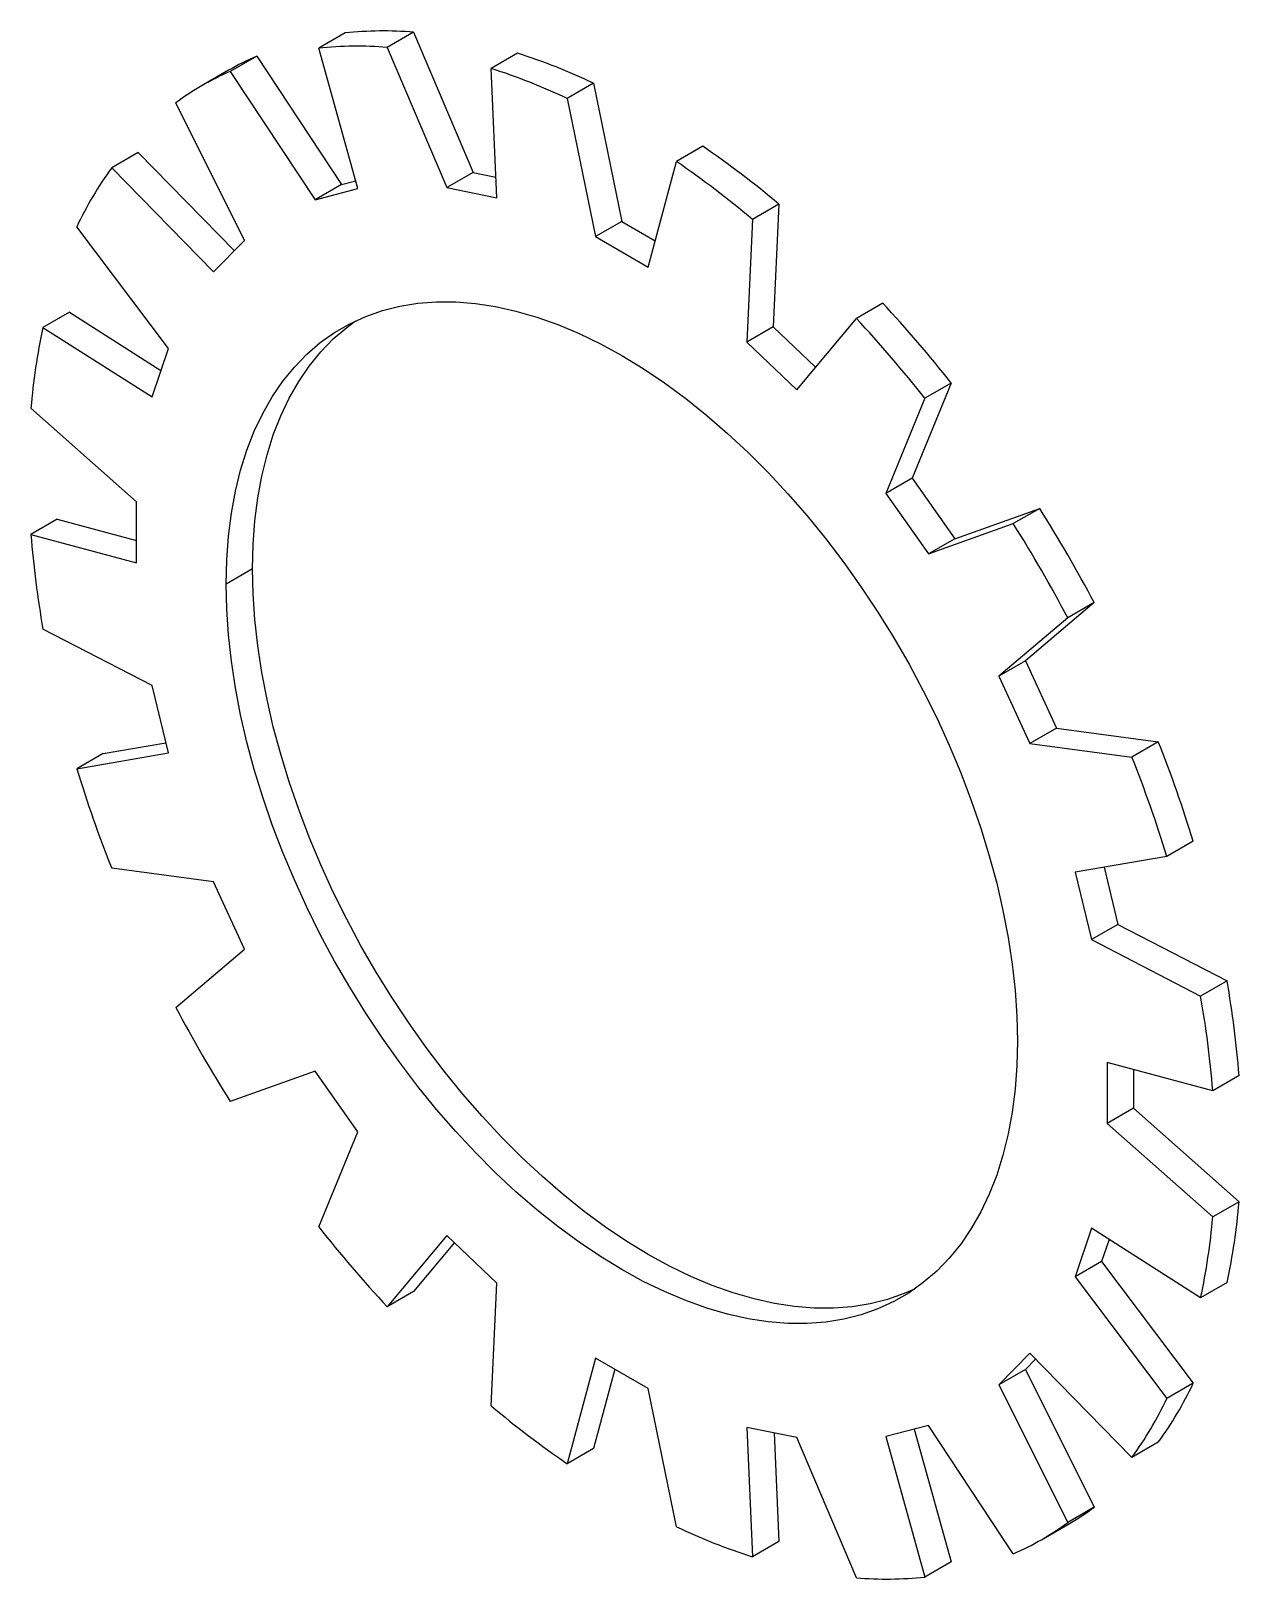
# Paper-space layout '_Isometric' of a CAD drawing. Header units: millimetres. Extents: x -33.1 to 31.7, y -41.9 to 41.1.
import ezdxf

# ---------------------------------------------------------------- set-up
doc = ezdxf.new("R2010")
doc.units = ezdxf.units.MM

psp = doc.layouts.new('_Isometric')

# ---------------------------------------------------------------- linework, layer by layer
at = {"color": 7, "linetype": 'Continuous', "lineweight": 25}
for p, q in [((-16.253, 40.972), (-17.668, 40.156)), ((-12.578, 41.013), (-13.992, 40.196)), ((-12.578, 41.013), (-9.388, 33.5)), ((-15.569, 32.631), (-17.668, 40.156)), ((-13.992, 40.196), (-10.802, 32.683)), ((-7.005, 39.887), (-8.419, 39.07)), ((-20.994, 39.731), (-22.408, 38.915)), ((-20.994, 39.731), (-16.443, 32.848)), ((-8.112, 32.14), (-8.419, 39.07)), ((-22.498, 38.972), (-23.912, 38.156)), ((-22.408, 38.915), (-17.857, 32.032)), ((-2.93, 38.28), (-4.344, 37.463)), ((-2.93, 38.28), (-1.414, 30.872)), ((-4.344, 37.463), (-2.828, 30.056)), ((-21.64, 29.847), (-25.325, 37.231)), ((2.93, 34.897), (1.516, 34.08)), ((-27.356, 34.561), (-28.77, 33.744)), ((-27.356, 34.561), (-22.191, 29.29)), ((0, 28.423), (1.516, 34.08)), ((-28.77, 33.744), (-23.302, 28.165)), ((-9.388, 33.5), (-10.802, 32.683)), ((-9.388, 33.5), (-8.161, 33.252)), ((-16.443, 32.848), (-17.857, 32.032)), ((-17.857, 32.032), (-15.569, 32.631)), ((-16.443, 32.848), (-15.685, 33.046)), ((-10.802, 32.683), (-8.112, 32.14)), ((7.005, 31.799), (5.59, 30.983)), ((7.005, 31.799), (6.698, 25.223)), ((-1.414, 30.872), (-2.828, 30.056)), ((-1.414, 30.872), (0.379, 29.837)), ((5.59, 30.983), (5.284, 24.406)), ((-25.731, 24.062), (-30.643, 30.581)), ((-2.828, 30.056), (0, 28.423)), ((-23.302, 28.165), (-21.64, 29.847)), ((-31.039, 26.007), (-32.453, 25.191)), ((-31.039, 26.007), (-26.13, 22.876)), ((12.578, 26.491), (11.163, 25.675)), ((-32.453, 25.191), (-26.605, 21.461)), ((6.698, 25.223), (5.284, 24.406)), ((6.698, 25.223), (8.978, 23.051)), ((7.974, 21.844), (11.163, 25.675)), ((5.284, 24.406), (7.974, 21.844)), ((-26.605, 21.461), (-25.731, 24.062)), ((16.253, 22.206), (14.155, 17.104)), ((16.253, 22.206), (14.839, 21.39)), ((-27.442, 15.842), (-33.099, 20.858)), ((14.839, 21.39), (12.74, 16.288)), ((14.155, 17.104), (12.74, 16.288)), ((14.155, 17.104), (16.443, 13.864)), ((-27.442, 12.576), (-27.442, 15.842)), ((12.74, 16.288), (15.029, 13.047)), ((16.443, 13.864), (20.994, 15.492)), ((20.994, 15.492), (19.58, 14.676)), ((-31.685, 14.908), (-33.099, 14.091)), ((-31.685, 14.908), (-27.442, 13.771)), ((15.029, 13.047), (19.58, 14.676)), ((-33.099, 14.091), (-27.442, 12.576)), ((16.443, 13.864), (15.029, 13.047)), ((-21.213, 12.246), (-22.627, 11.43)), ((23.911, 10.44), (20.226, 7.312)), ((23.911, 10.44), (22.497, 9.623)), ((22.497, 9.623), (18.811, 6.495)), ((-26.605, 5.991), (-32.453, 9.014)), ((20.226, 7.312), (18.811, 6.495)), ((20.226, 7.312), (21.888, 3.709)), ((-25.731, 2.38), (-26.605, 5.991)), ((18.811, 6.495), (20.474, 2.893)), ((21.888, 3.709), (20.474, 2.893)), ((21.888, 3.709), (27.356, 2.977)), ((-29.228, 2.349), (-25.864, 2.93)), ((20.474, 2.893), (25.941, 2.16)), ((27.356, 2.977), (25.941, 2.16)), ((-30.643, 1.533), (-25.731, 2.38)), ((-29.228, 2.349), (-30.643, 1.533)), ((29.228, -2.349), (27.814, -3.165)), ((27.814, -3.165), (22.903, -4.013)), ((-23.302, -4.526), (-28.77, -3.793)), ((22.903, -4.013), (23.777, -7.624)), ((24.45, -3.746), (25.191, -6.808)), ((-21.64, -8.128), (-23.302, -4.526)), ((25.191, -6.808), (23.777, -7.624)), ((25.191, -6.808), (31.039, -9.83)), ((-25.325, -11.256), (-21.64, -8.128)), ((23.777, -7.624), (29.625, -10.646)), ((31.039, -9.83), (29.625, -10.646)), ((-17.857, -14.68), (-22.408, -16.309)), ((-15.569, -17.921), (-17.857, -14.68)), ((30.27, -15.724), (24.614, -14.209)), ((24.614, -14.209), (24.614, -17.475)), ((26.028, -14.588), (26.028, -16.659)), ((31.685, -14.908), (30.27, -15.724)), ((26.028, -16.659), (24.614, -17.475)), ((26.028, -16.659), (31.685, -21.675)), ((-17.668, -23.023), (-15.569, -17.921)), ((24.614, -17.475), (30.27, -22.491)), ((31.685, -21.675), (30.27, -22.491)), ((23.777, -23.093), (22.903, -25.695)), ((29.625, -26.824), (23.777, -23.093)), ((-10.802, -23.477), (-13.992, -27.307)), ((-10.393, -23.867), (-12.578, -26.491)), ((-8.112, -26.039), (-10.802, -23.477)), ((24.715, -23.692), (24.317, -24.879)), ((24.317, -24.879), (22.903, -25.695)), ((24.317, -24.879), (29.228, -31.397)), ((22.903, -25.695), (27.814, -32.214)), ((-12.578, -26.491), (-13.992, -27.307)), ((-8.419, -32.616), (-8.112, -26.039)), ((31.039, -26.007), (29.625, -26.824)), ((20.474, -29.797), (18.811, -31.48)), ((25.941, -35.377), (20.474, -29.797)), ((-2.828, -30.056), (-4.344, -35.713)), ((-1.793, -30.654), (-2.93, -34.897)), ((0, -31.689), (-2.828, -30.056)), ((20.226, -30.664), (18.811, -31.48)), ((20.776, -30.106), (20.226, -30.664)), ((20.226, -30.664), (23.911, -38.047)), ((18.811, -31.48), (22.497, -38.863)), ((29.228, -31.397), (27.814, -32.214)), ((1.516, -39.096), (0, -31.689)), ((7.974, -34.316), (5.284, -33.773)), ((5.284, -33.773), (5.59, -40.703)), ((15.029, -33.665), (12.74, -34.263)), ((14.271, -33.863), (16.253, -40.972)), ((19.58, -40.548), (15.029, -33.665)), ((6.747, -34.068), (7.005, -39.887)), ((11.163, -41.829), (7.974, -34.316)), ((12.74, -34.263), (14.839, -41.788)), ((27.356, -34.561), (25.941, -35.377)), ((-2.93, -34.897), (-4.344, -35.713)), ((23.911, -38.047), (22.497, -38.863)), ((21.084, -39.789), (22.498, -38.972)), ((7.005, -39.887), (5.59, -40.703)), ((16.253, -40.972), (14.839, -41.788))]:
    psp.add_line(p, q, dxfattribs=at)
at = {"color": 7, "linetype": 'Continuous', "lineweight": 25, "flags": 128}
for points in [[(-22.627, 11.43), (-22.596, 12.738), (-22.503, 14.006), (-22.348, 15.231), (-22.131, 16.409), (-21.854, 17.537), (-21.517, 18.61), (-21.121, 19.627), (-20.667, 20.584), (-20.156, 21.477), (-19.591, 22.306), (-18.972, 23.067), (-18.302, 23.757), (-17.582, 24.376), (-16.815, 24.92), (-16.003, 25.389), (-15.147, 25.782), (-14.252, 26.096), (-13.319, 26.331), (-12.351, 26.487), (-11.351, 26.562), (-10.321, 26.558), (-9.266, 26.473), (-8.188, 26.308), (-7.089, 26.063), (-5.974, 25.74), (-4.846, 25.338), (-3.708, 24.86), (-2.563, 24.307), (-1.414, 23.68), (-0.266, 22.981), (0.879, 22.212), (2.018, 21.376), (3.146, 20.475), (4.261, 19.511), (5.359, 18.487), (6.438, 17.407), (7.493, 16.274), (8.522, 15.09), (9.522, 13.86), (10.49, 12.586), (11.423, 11.274), (12.319, 9.926), (13.174, 8.546), (13.986, 7.139), (14.754, 5.709), (15.473, 4.259), (16.144, 2.795), (16.762, 1.32), (17.328, -0.162), (17.838, -1.645), (18.292, -3.126), (18.689, -4.6), (19.026, -6.063), (19.303, -7.51), (19.52, -8.938), (19.675, -10.342), (19.768, -11.718), (19.799, -13.063)], [(-21.213, 12.246), (-21.182, 13.554), (-21.089, 14.823), (-20.934, 16.048), (-20.717, 17.226), (-20.44, 18.353), (-20.103, 19.427), (-19.707, 20.443), (-19.253, 21.4), (-18.742, 22.294), (-18.177, 23.122), (-17.558, 23.883), (-16.888, 24.574), (-16.168, 25.192), (-15.689, 25.544)], [(14.275, -26.361), (13.733, -26.598), (12.838, -26.912), (11.905, -27.148), (10.937, -27.303), (9.936, -27.379), (8.907, -27.374), (7.852, -27.289), (6.773, -27.124), (5.675, -26.88), (4.56, -26.556), (3.432, -26.155), (2.294, -25.677), (1.148, -25.123), (0, -24.496), (-1.148, -23.797), (-2.294, -23.029), (-3.432, -22.192), (-4.56, -21.291), (-5.675, -20.327), (-6.773, -19.304), (-7.852, -18.224), (-8.907, -17.09), (-9.936, -15.907), (-10.937, -14.676), (-11.905, -13.403), (-12.838, -12.09), (-13.733, -10.742), (-14.588, -9.362), (-15.401, -7.955), (-16.168, -6.525), (-16.888, -5.075), (-17.558, -3.611), (-18.177, -2.136), (-18.742, -0.655), (-19.253, 0.829), (-19.707, 2.309), (-20.103, 3.783), (-20.44, 5.246), (-20.717, 6.694), (-20.934, 8.122), (-21.089, 9.526), (-21.182, 10.902), (-21.213, 12.246)], [(19.799, -13.063), (19.768, -14.371), (19.675, -15.639), (19.52, -16.864), (19.303, -18.042), (19.026, -19.17), (18.689, -20.243), (18.292, -21.26), (17.838, -22.216), (17.328, -23.11), (16.762, -23.939), (16.144, -24.699), (15.473, -25.39), (14.754, -26.008), (13.986, -26.553), (13.174, -27.022), (12.319, -27.414), (11.423, -27.729), (10.49, -27.964), (9.522, -28.12), (8.522, -28.195), (7.493, -28.191), (6.438, -28.106), (5.359, -27.941), (4.261, -27.696), (3.146, -27.372), (2.018, -26.971), (0.879, -26.493), (-0.266, -25.94), (-1.414, -25.313), (-2.563, -24.614), (-3.708, -23.845), (-4.846, -23.009), (-5.974, -22.107), (-7.089, -21.144), (-8.188, -20.12), (-9.266, -19.04), (-10.321, -17.907), (-11.351, -16.723), (-12.351, -15.493), (-13.319, -14.219), (-14.252, -12.907), (-15.147, -11.559), (-16.003, -10.179), (-16.815, -8.772), (-17.582, -7.341), (-18.302, -5.892), (-18.972, -4.427), (-19.591, -2.952), (-20.156, -1.471), (-20.667, 0.012), (-21.121, 1.493), (-21.517, 2.967), (-21.854, 4.43), (-22.131, 5.877), (-22.348, 7.305), (-22.503, 8.709), (-22.596, 10.086), (-22.627, 11.43)]]:
    psp.add_lwpolyline(points, dxfattribs=at)
at = {"color": 7, "linetype": 'Continuous', "lineweight": 25}
for centre, radius, start, end in [((-14.2, 21.563), 19.518, 85.23207, 96.0391), ((-15.614, 20.746), 19.518, 85.23207, 96.0391), ((-17.038, 8.478), 32.972, 64.66781, 72.28451), ((-14.971, 25.931), 15.058, 113.57796, 119.992), ((-18.452, 7.661), 32.972, 64.66781, 72.28451), ((-16.394, 25.132), 15.038, 113.57491, 126.43584), ((-26.819, -8.466), 52.587, 49.96912, 55.54784), ((-28.234, -9.283), 52.587, 49.96912, 55.54784), ((-12.982, 22.261), 19.522, 143.96993, 154.77524), ((-39.092, -21.554), 70.556, 38.33274, 42.9183), ((-0.227, 18.176), 32.981, 167.72035, 175.33565), ((-40.506, -22.371), 70.556, 38.33274, 42.9183), ((-44.941, -25.944), 77.874, 27.85328, 32.14672), ((-46.355, -26.76), 77.874, 27.85328, 32.14672), ((19.34, 18.176), 52.597, 184.45415, 190.03212), ((-38.222, -23.076), 70.563, 17.08222, 21.66747), ((-39.636, -23.893), 70.563, 17.08222, 21.66747), ((36.807, 22.26), 70.563, 197.08222, 201.66747), ((-20.754, -18.993), 52.597, 4.45415, 10.03212), ((-22.168, -19.809), 52.597, 4.45415, 10.03212), ((43.527, 25.128), 77.874, 207.85328, 212.14672), ((-1.188, -18.993), 32.981, 347.72035, 355.33565), ((37.678, 20.738), 70.556, 218.33274, 222.9183), ((-2.602, -19.809), 32.981, 347.72035, 355.33565), ((11.568, -23.078), 19.522, 323.96993, 334.77524), ((10.153, -23.894), 19.522, 323.96993, 334.77524), ((25.405, 7.65), 52.587, 229.96912, 235.54784), ((14.973, -25.938), 15.05, 300.00099, 306.43439), ((13.565, -26.765), 15.038, 293.57491, 306.43584), ((15.624, -9.294), 32.972, 244.66781, 252.28451), ((12.786, -22.379), 19.518, 265.23207, 276.0391)]:
    psp.add_arc(centre, radius, start, end, dxfattribs=at)

doc.saveas('drawing.dxf')
